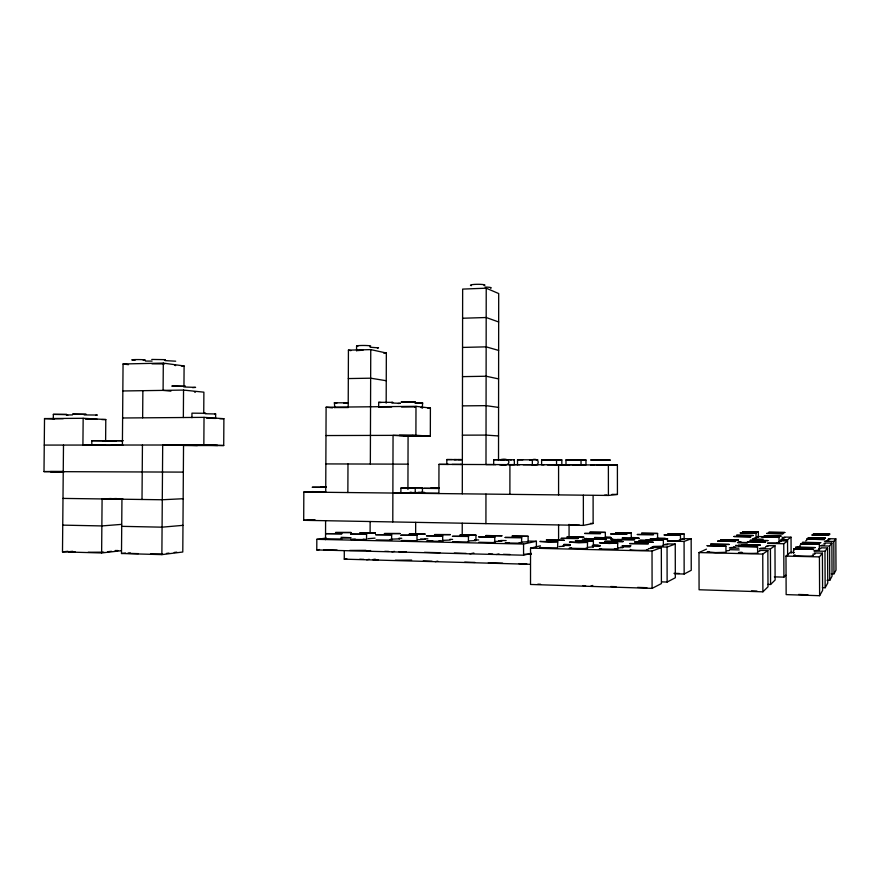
<?xml version="1.0" encoding="UTF-8"?>
<svg xmlns="http://www.w3.org/2000/svg" width="880" height="880" viewBox="0 0 880 880"><rect width="100%" height="100%" fill="white"/><g stroke="black" fill="none" stroke-linecap="round" stroke-linejoin="round"><path stroke-width="1.32" d="M485.925 523.633L485.958 494.087M462.297 493.823L462.649 289.091L486.222 288.2L485.991 464.574L493.504 464.552M495.858 464.607L493.68 464.585L493.691 459.701L511.456 459.8M478.896 542.245L494.769 542.608L494.758 536.91L478.61 536.888L495.044 537.02M498.52 460.449L498.696 293.546L486.222 288.2M499.18 464.618C511.456 468.314 512.435 456.434 499.939 459.756L502.788 459.756M509.894 494.351L509.916 464.673L517.814 464.64M510.015 459.778L514.349 459.8L514.338 464.618L508.409 464.64M519.783 464.706L517.517 464.684L517.517 459.767L532.345 459.822L532.345 464.739L523.16 464.717M509.201 542.608L505.153 542.96L521.477 543.213L521.719 537.592L505.153 537.46L521.719 537.592M326.337 538.076L316.822 539.33L316.778 549.934L523.567 555.203L523.567 544.049L536.382 541.255L536.382 546.645M521.301 542.091L528.154 541.761L528.099 536.239L511.962 536.118L528.154 536.349M540.43 545.831L530.541 548.141L530.519 584.452L652.091 588.379L661.408 583.572L661.331 547.657L653.158 547.47M531.85 464.706C540.331 467.698 540.331 456.907 531.85 459.844M561.132 464.805L561.825 464.816L561.825 459.943L541.618 459.833L541.618 464.783L543.994 464.805M392.788 521.939L393.052 435.358L408.078 436.194L407.935 489.489M400.895 492.91L400.906 488.114L415.239 488.191L415.228 492.976L400.895 492.91L402.072 492.833M415.646 534.248L415.679 522.346M415.987 406.34L430.397 408.056L430.331 436.139L415.91 435.292L415.987 406.34L326.106 407.231L325.732 492.294M401.335 540.485L416.999 540.727L417.01 535.348L400.95 535.227L417.01 535.348M409.607 492.558L422.4 492.547L422.488 487.795L408.397 487.762L422.488 487.795M422.29 407.847L422.62 403.007L416.251 402.765M438.9 493.559L438.966 464.376L448.789 464.409M432.806 540.804L426.503 541.178L442.684 541.31L442.695 535.898L426.514 535.777L442.695 535.898M447.678 464.398L446.809 464.387L446.82 459.558L461.34 459.602L453.761 459.613L456.357 459.613M462.22 535.227L462.242 523.193M452.727 541.651L468.391 542.014L468.468 536.349L452.397 536.327L468.71 536.459M468.941 540.914L475.937 540.595L475.959 535.15L460.075 535.029L475.959 535.15M325.523 539.682L325.6 520.707M334.763 407.605L334.389 402.776L348.37 402.853L343.849 403.128M530.42 564.3L344.267 559.163L344.3 551.001M347.864 492.547L347.985 464.002M348.205 407.011L348.425 350.141L370.755 349.613L386.342 353.001L386.177 403.183M356.565 350.757L356.587 346.049M355.322 539.132L350.735 539.462L366.553 539.583L366.575 534.281L350.757 534.16L366.575 534.281M370.106 532.477L370.139 521.521M370.348 464.09L370.755 349.613M378.631 407.11L378.741 402.292L392.854 402.369L391.116 402.567M376.112 539.913L391.622 540.155L391.644 534.809L375.694 534.688L391.644 534.809M121.946 499.213L121.495 553.498L161.876 554.62L182.787 552.013L183.535 445.533L223.718 445.511L223.894 418.693L204.028 417.362L122.617 417.989M593.109 495.506L593.131 523.457L583.374 525.404L303.699 520.311L303.831 492.052L313.181 491.601M142.01 499.488L142.439 445.027M142.648 417.835L142.868 390.676M161.876 554.62L162.69 445.016L197.516 445.478L181.148 445.06M122.397 445.038L123.057 363.979L163.306 363.11L163.097 390.379L170.907 391.16M183.348 417.527L183.546 390.082L122.837 390.973M183.953 387.156L184.096 365.959L163.306 363.11M191.928 417.725L191.961 413.16L205.7 413.292L204.545 413.391M203.742 413.501L203.885 392.172L183.546 390.082M223.718 445.511L203.841 444.983L204.028 417.362M215.622 418.473L215.644 413.985L205.139 413.743M183.348 472.109L44 471.603L44.517 418.583L83.16 418.286L105.798 419.54L105.611 441.452M54.318 418.869L53.306 418.77L53.35 414.37L66.814 414.491L53.35 414.37M121.297 550.726L101.629 552.948L62.491 551.87L63.492 445.071M83.16 418.286L82.918 445.06L92.257 445.269M91.905 445.159L91.696 440.693L105.259 440.781L91.696 440.693M101.629 552.948L102.091 498.938L111.254 498.531M680.449 535.161L664.202 534.941L680.449 535.161L680.449 540.639L667.238 540.727M663.377 540.298L645.942 540.166L663.377 540.298L663.355 546.172L653.334 546.436M450.307 540.034L443.245 540.342M831.303 573.782L833.976 573.859L836 570.152L835.835 538.846L829.048 538.714M827.057 580.283L829.752 580.36L832.04 576.213L831.864 543.136L825.044 542.993M822.415 587.653L825.154 587.741L827.75 583.066L827.563 547.965L820.974 547.822M794.288 552.508L790.273 552.42L785.983 556.094L786.148 594.605L819.621 595.705L822.602 590.425L822.404 553.168L814.374 552.981M334.323 407.539L348.348 407.55M175.692 361.196L165.22 360.613M833.976 573.859L833.8 541.464L835.835 538.846M829.752 580.36L829.576 546.062L831.864 543.136M825.154 587.741L824.967 551.276L827.563 547.965M175.659 365.618L174.581 365.288M617.694 543.048L609.213 543.488L599.412 542.773L617.694 543.048L617.595 549.285L599.28 548.999L601.491 548.636M819.621 595.705L819.423 556.897L822.404 553.168M820.754 548.57L818.631 548.889M774.367 576.862L783.915 577.137L785.818 575.179M767.932 584.397L770.572 584.485L775.115 580.03L774.972 545.776L768.207 545.622M706.453 549.153L698.984 552.574L699.083 589.754L762.894 591.822L767.998 586.828L767.855 550.572L759.66 550.385M805.75 540.892L808.709 538.307M803.231 542.531L799.909 545.413L799.92 548.141M587.532 542.388L578.941 542.817L569.448 542.113L587.532 542.388L587.378 548.581L569.261 548.284L571.582 547.932M767.525 543.389L783.761 543.741L787.578 540.958L780.714 540.815M780.769 539.561L787.523 539.704L791.032 537.196L791.109 553.201M759.462 548.669L770.429 548.911L774.972 545.776M698.984 552.574L762.751 554.092L767.855 550.572M557.777 541.728L549.076 542.146L539.902 541.464L557.777 541.728L557.579 547.877L539.671 547.591L540.727 547.338M758.362 532.004L742.577 531.795L758.362 532.004L758.384 537.119L756.338 537.35M729.267 550.484L726.726 550.825M674.597 573.749L684.156 574.024L691.24 570.295L691.163 538.802L682.968 538.626M661.826 581.878L667.128 582.043L675.323 577.764L675.246 544.06L667.062 543.884M590.447 586.388L592.757 585.453M215.644 413.985L214.929 414.084M151.745 359.447L165.385 359.656L164.34 359.876M667.59 541.079L684.079 541.431L691.163 538.802M684.134 533.995L668.008 533.775L684.134 533.995L684.156 539.275L680.097 539.572M652.091 546.744L667.051 547.085L675.246 544.06M530.541 548.141L652.025 551.023L661.331 547.657M657.591 533.467L641.608 533.258L657.591 533.467L657.602 538.725L655.149 538.967M819.335 544.269L800.624 543.873L819.335 544.269L819.357 550.275L814.264 550.605M593.384 540.936L575.465 540.672L593.384 540.936L593.395 546.876L588.423 547.25M53.306 418.77L63.25 418.693M631.356 532.95L615.538 532.741L631.158 532.851L631.367 538.175L630.443 537.955M605.44 532.444L589.765 532.235L605.275 532.345L605.44 537.625L602.855 537.867M523.567 555.203L531.256 553.289M356.642 350.625L363 350.207M496.562 554.51L499.048 553.938M779.02 537.394L762.014 537.053L779.02 537.394L779.042 542.905L767.668 543.081M757.636 546.832L738.562 546.403L757.526 546.689L757.669 553.036M725.934 546.117L707.124 545.699L725.934 546.117L725.956 552.288L715.462 552.596L707.135 551.837L708.939 551.606M435.259 561.682L437.789 561.132M469.909 553.839L473.858 552.992M326.59 538.791L341.792 539.022L341.143 538.813M756.074 533.203L740.08 532.895L755.975 533.104L756.096 538.406L753.247 538.615M411.653 560.087L395.362 560.23M375.254 559.152L372.746 559.614L378.169 559.757M366.641 559.79L369.27 559.306M422.697 403.084L415.085 403.326M391.919 551.848L394.504 551.386M344.267 559.163L346.786 558.734M630.52 549.45C626.582 550.605 654.896 550.682 646.569 549.582M366.564 551.199L370.623 550.528M365.937 550.341L349.734 550.429M377.41 348.095L378.532 347.842L370.117 347.248M316.778 549.934L319.495 549.527M610.929 539.165L612.7 538.989M824.703 543.873L825.473 543.664L823.922 543.422M151.998 363.836L164.571 363.924M194.898 391.996L195.569 391.842L194.436 391.677M162.536 553.916L150.502 553.982M166.419 553.443L169.004 553.113M174.174 552.475L176.759 552.156M121.495 553.498L125.598 553.025M130.405 553.036L127.732 553.344L138.413 553.641M103.807 552.156L88.198 552.255M107.646 551.716L111.485 551.287M115.313 550.858L117.876 550.572L115.302 550.495M303.831 492.052L608.41 495.451L617.43 494.439L617.397 465.025L610.676 464.992M604.318 495.286L606.76 495.022M62.491 551.87L67.947 551.287M72.688 551.298L68.739 551.716L75.207 551.903M414.678 407.033L415.459 406.89L401.5 406.956M303.699 520.311L310.376 519.673M314.853 519.728L309.837 520.223L315.084 520.311M415.239 488.191L400.906 488.114M182.974 525.349L162.074 527.175L121.726 526.339M781.638 539.121L782.87 538.846M312.598 491.887L325.655 492.03M121.517 524.381L101.86 525.932L62.744 525.129M91.663 445.148L105.215 445.214M514.349 459.8L513.788 459.8M111.265 445.137L122.925 445.148M143.253 360.393C153.428 359.359 121.649 359.26 135.047 360.338M586.586 538.439L584.628 538.714L589.061 539.099M757.922 551.551L759.913 551.067M765.666 546.645L767.943 546.348L766.502 546.084M392.876 493.042L401.093 492.558M736.142 545.985L738.507 545.688L735.713 545.314M778.965 541.728L781.055 541.464L779.669 541.233M827.948 539.572L829.807 539.319L828.333 539.11M379.313 406.978L391.644 406.978M782.87 537.889L784.85 537.647L782.144 537.339M183.161 498.718L162.283 499.763L62.997 498.41M122.903 498.927L108.317 498.894L116.501 498.52M96.008 415.118L97.317 415.041L84.139 414.92M398.002 403.502L400.4 403.326L392.04 403.007M424.831 493.086L423.698 493.163L437.954 493.196M821.381 545.446L824.043 545.061M826.034 540.914L828.729 540.683L827.783 540.463M537.889 459.877L529.518 459.855M192.643 387.651L195.602 387.387L185.064 387.024M462.605 318.241L486.189 317.515L498.663 321.97M663.223 544.951L667.634 544.61L665.17 544.247M618.178 547.943L623.051 547.569L620.653 547.173M648.34 548.636L653.114 548.262L650.562 547.855M590.777 464.981L594.902 465.014M559.075 546.568L564.146 546.205L563.31 545.941M462.55 347.424L486.145 346.852L498.63 350.416M383.625 353.056L386.342 353.001M145.387 361.053L152.086 361.097M66.363 414.942L72.468 414.92M575.872 459.932L581.031 459.965L581.031 464.937L571.967 464.915M181.39 366.014L184.096 365.959M85.371 419.155L97.273 419.342M579.997 464.904L585.97 464.915L585.97 460.009L565.994 459.91L565.994 464.882L570.097 464.915M348.315 378.565L370.656 378.191L386.254 380.721M462.495 376.64L486.112 376.233L498.608 378.895M550.264 459.899L547.162 459.899L556.545 459.888L556.545 464.838L547.426 464.816M730.301 547.602L735.559 547.294L733.579 546.909M760.364 548.284L765.424 547.844M410.058 492.371L411.422 492.349M747.747 542.542L737.44 542.388M630.993 545.787L622.314 545.721M462.451 405.878L486.068 405.647L498.575 407.418M427.713 408.078L430.397 408.056M44 471.603L63.602 471.405M64.405 471.647L50.237 471.603L61.754 471.68M101.75 419.573L105.798 419.54M219.78 418.715L223.894 418.693M508.409 459.745L504.669 459.745M438.966 464.376L617.397 465.025M368.005 538.659L375.034 538.142M417.857 539.77L425.073 539.352L420.541 538.989M494.956 541.497L501.886 541.178L498.729 540.749M532.345 459.822L530.035 459.822M556.545 459.888L552.541 459.888M566.434 464.838L558.58 464.871L558.58 494.89M325.743 486.794L320.749 486.893L326.029 487.025M341.022 537.306L351.032 537.702L341.506 538.098M325.974 435.556L415.91 435.292M462.396 435.16L486.035 435.094L498.542 435.952M122.848 440.792L111.298 440.66L122.969 440.671M581.031 459.965L578.512 459.965M404.195 436.205L430.331 436.139M408.001 464.156L325.853 463.914M44.253 445.082L203.841 444.983M105.611 445.357L110.583 445.379M603.174 460.031L605.792 460.031L600.721 460.009M561.418 464.816L555.786 464.805M206.712 418.242L215.292 418.418M574.409 459.965L565.994 459.91M598.818 460.042L595.452 460.042L599.533 460.064M621.588 539.759L611.259 539.385M648.329 540.32L640.277 540.155M738.859 541.673L740.949 541.673M501.094 459.712L503.008 459.712M548.79 459.877L541.618 459.833M549.373 459.855L553.201 459.921M555.786 459.91L561.825 459.943M573.089 459.943L571.164 459.943L575.322 459.987M573.936 459.921L577.148 459.998M579.986 459.987L585.97 460.009M601.37 460.064L590.656 459.987L596.783 459.998M604.472 460.053L610.379 460.086L597.674 460.02M457.963 459.613L461.879 459.646M452.012 464.42L461.34 464.442L460.438 464.431M596.783 465.025L605.385 465.036M606.32 465.014L610.225 465.014M499.103 459.723L493.691 459.701M522.852 459.8L517.517 459.767M452.386 459.591L446.82 459.558M502.656 459.767L504.284 459.778M439.142 487.883L430.98 487.949L438.68 488.125M555.379 464.827L556.545 464.838M390.72 539.198L400.092 538.802L398.761 538.593M537.328 464.706L537.955 464.717M421.652 492.305L424.391 492.327M612.018 494.373L617.43 494.439M410.3 492.811L415.228 492.976M570.141 544.533L563.97 544.346M598.268 545.171L593.868 545.072M418.44 492.371L422.477 492.514M590.458 523.402L593.131 523.457M568.623 524.92L579.414 525.107M757.471 536.525L765.523 536.69M784.322 537.064L791.032 537.196M752.378 538.978L763.191 539.209M824.45 541.277L833.8 541.464M605.099 537.009L610.566 537.119M631.048 537.548L637.879 537.691M657.008 538.087L665.203 538.263M753.236 540.243L762.85 540.441M582.395 539.253L589.259 539.407M611.248 539.869L618.112 540.023M638.726 540.463L648.351 540.672M737.748 542.751L747.23 542.949M820.138 545.853L829.576 546.062M738.452 544.973L746.559 545.149M399.025 538.219L401.775 538.285M425.128 538.802L427.878 538.857M449.856 539.341L452.595 539.407M474.573 539.891L478.698 539.979M500.676 540.474L506.165 540.595M528.143 541.079L536.382 541.255M799.876 547.349L797.247 547.294L793.485 550.55L793.496 553.234M729.322 547.976L738.914 548.196M563.64 544.731L570.449 544.885M592.218 545.38L600.38 545.567M622.149 546.062L630.311 546.249M316.822 539.33L523.567 544.049M563.222 545.402L570.031 545.556M593.197 546.084L600.017 546.249M623.183 546.777L629.992 546.931M814.011 551.023L824.967 551.276M729.652 549.692L739.2 549.912M785.983 556.094L819.423 556.897M524.656 554.191L531.388 554.356M323.642 549.758L337.106 550.099M384.78 551.32L388.575 551.408M398.739 551.672L406.417 551.859M424.402 552.321L439.945 552.717M454.311 553.08L466.125 553.377M488.642 553.949L492.635 554.059M503.327 554.323L510.059 554.499M201.74 445.049L217.723 445.467L183.161 444.994M359.755 559.251L363.781 559.361M423.247 561L432.058 561.242M464.706 562.144L475.002 562.43M488.345 562.793L502.656 563.189M518.837 563.629L526.735 563.849M673.97 573.331L679.415 573.485M751.498 590.92L756.987 591.096M537.823 584.177L540.562 584.265M583.022 585.629L585.596 585.706M610.775 586.52L616 586.685M637.56 587.389L646.844 587.686M798.556 594.462L807.895 594.759M66.55 415.184L67.793 415.228M336.919 403.051L334.345 402.853M381.106 402.567L378.642 402.369M438.889 540.903L442.684 541.31M363.198 539.187L366.553 539.583M44.517 418.583L53.647 419.056M421.058 407.594L422.686 407.781M614.46 548.746L617.705 549.153M519.178 542.751L521.719 543.092M681.791 538.956L684.156 539.275M389.675 539.836L391.622 540.155M754.237 538.087L756.096 538.406M776.985 542.553L779.042 542.905M326.106 407.231L332.541 407.869M474.397 540.276L475.948 540.485M678.854 540.309L680.46 540.529M757.13 536.91L758.384 537.119M123.057 363.979L128.491 364.672M586.014 548.163L587.532 548.438M493.933 542.256L495.044 542.487M656.59 538.505L657.602 538.725M467.676 541.662L468.699 541.893M818.323 550L819.357 550.275M592.46 546.612L593.395 546.876M527.483 541.53L528.154 541.761M348.425 350.141L350.911 350.658M662.827 545.919L663.388 546.051M787.523 539.704L787.644 555.742M783.761 543.741L783.915 577.137M770.429 548.911L770.572 584.485M762.751 554.092L762.894 591.822M684.079 541.431L684.156 574.024M667.051 547.085L667.128 582.043M652.025 551.023L652.091 588.379M608.377 465.08L608.41 495.451M583.352 495.176L583.374 525.404M569.063 524.348L569.063 537.603M558.591 524.953L558.591 540.001M485.012 287.056A7.172 0.847 -0.3 0 1 490.71 288.2M471.427 285.648A7.282 0.88 -0.3 0 1 472.945 284.537A7.282 0.88 -0.3 0 1 482.328 284.471A7.282 0.88 -0.3 0 1 484.011 285.571M357.852 346.324A7.073 0.561 0.2 0 1 358.622 345.609A7.073 0.561 0.2 0 1 367.708 345.587A7.073 0.561 0.2 0 1 370.04 346.291M812.449 555.467A9.955 0.583 1.2 0 1 809.578 556.127A9.955 0.583 1.2 0 1 796.785 555.819A9.955 0.583 1.2 0 1 795.3 555.049M814.583 553.696A9.757 0.561 1.2 0 1 812.856 554.202M757.548 552.893A9.581 0.55 1.1 0 1 751.388 553.399A9.581 0.55 1.1 0 1 739.805 552.937A9.581 0.55 1.1 0 1 742.005 552.277M485.859 535.568L501.886 535.799L485.859 535.568M103.081 441.001L116.325 441.078L103.081 441.001M653.488 534.622L637.329 534.501L653.488 534.622M648.296 543.73L629.706 543.576L648.296 543.73M450.362 534.611L434.522 534.589L450.362 534.611M634.601 539.693L617.32 539.55L634.601 539.693M626.846 534.094L610.808 533.973L626.846 534.094M829.785 534.072L813.417 533.863L829.785 534.072M425.084 534.083L409.321 534.061L425.084 534.083M825.44 538.109L808.159 537.878L825.44 538.109M820.721 542.674L802.406 542.421L820.721 542.674M815.1 547.591L795.663 547.294L815.1 547.591M606.21 539.088L589.072 538.956L606.21 539.088M400.114 533.555L384.428 533.544L400.114 533.555M600.534 533.566L584.617 533.445L600.534 533.566M578.193 538.483L561.187 538.362L578.193 538.483M781.033 536.052L764.28 535.832L781.033 536.052M784.828 532.51L768.889 532.301L784.828 532.51M375.43 533.038L359.832 533.016L375.43 533.038M767.921 540.595L750.156 540.342L767.921 540.595M760.331 545.127L741.554 544.852L760.331 545.127M401.291 402.039L415.47 402.116L401.291 402.039M753.247 535.502L736.67 535.282L753.247 535.502M351.054 532.521L335.533 532.51L351.054 532.521M738.485 539.979L720.918 539.737L738.485 539.979M729.245 544.445L710.677 544.17L729.245 544.445M667.623 538.956L650.397 538.714L667.623 538.956M653.103 542.234L634.777 541.97L653.103 542.234M639.32 538.362L622.281 538.131L639.32 538.362M623.04 541.585L604.912 541.321L623.04 541.585M813.505 549.395L793.639 548.944L813.505 549.395M172.051 386.067L185.427 386.32L172.051 386.067M611.391 537.779L594.517 537.548L611.391 537.779M72.732 414.15L86.053 414.326L72.732 414.15M824.219 539.528L806.586 539.165L824.219 539.528M828.707 535.337L812.02 535.018L828.707 535.337M583.814 537.207L567.116 536.965L583.814 537.207M564.146 540.298L546.414 540.045L564.146 540.298M765.523 542.113L747.483 541.728L765.523 542.113M341.814 533.753L326.117 533.632L341.814 533.753M782.98 533.72L766.799 533.401L782.98 533.72M735.537 541.475L717.739 541.101L735.537 541.475M750.739 536.833L733.942 536.492L750.739 536.833M438.141 488.422L423.709 488.345L438.141 488.422M326.117 487.3L312.18 487.267L326.084 487.278M412.819 435.391L399.135 435.435L424.446 436.073L412.819 435.391"/></g></svg>
